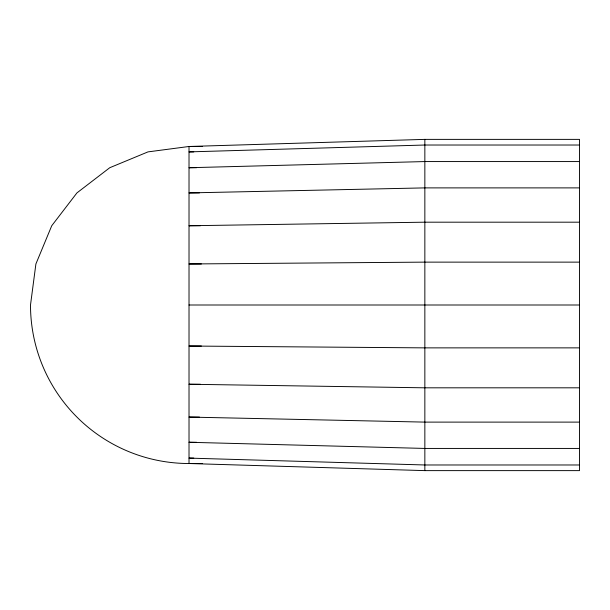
<?xml version="1.0" encoding="UTF-8"?>
<svg xmlns="http://www.w3.org/2000/svg" width="610" height="610" viewBox="0 0 610 610"><rect width="100%" height="100%" fill="white"/><g stroke="black" fill="none" stroke-linecap="round" stroke-linejoin="round"><path stroke-width="0.91" d="M424.85 139.377L189.016 146.484L147.986 151.89L109.754 167.719L76.929 192.912L51.736 225.746L35.898 263.97L30.5 305A158.516 158.516 0 0 0 189.016 463.516L424.85 470.623L579.5 470.623L579.5 139.377L424.85 139.377L424.85 470.623M579.5 145.02L424.85 145.02L189.016 151.89L193.766 151.89M202.329 146.484L189.016 146.484L189.016 463.516L202.329 463.516M579.5 161.566L424.85 161.566L189.016 167.719L196.618 167.719M579.5 187.888L424.85 187.888L189.016 192.912L199.478 192.912M579.5 222.185L424.85 222.185L189.016 225.746L200.423 225.746M579.5 262.132L424.85 262.132L189.016 263.97L201.376 263.97M189.016 305L579.5 305M201.376 346.03L189.016 346.03L424.85 347.868L579.5 347.868M200.423 384.254L189.016 384.254L424.85 387.815L579.5 387.815M199.478 417.087L189.016 417.087L424.85 422.112L579.5 422.112M196.618 442.28L189.016 442.28L424.85 448.434L579.5 448.434M193.766 458.11L189.016 458.11L424.85 464.98L579.5 464.98"/></g></svg>
